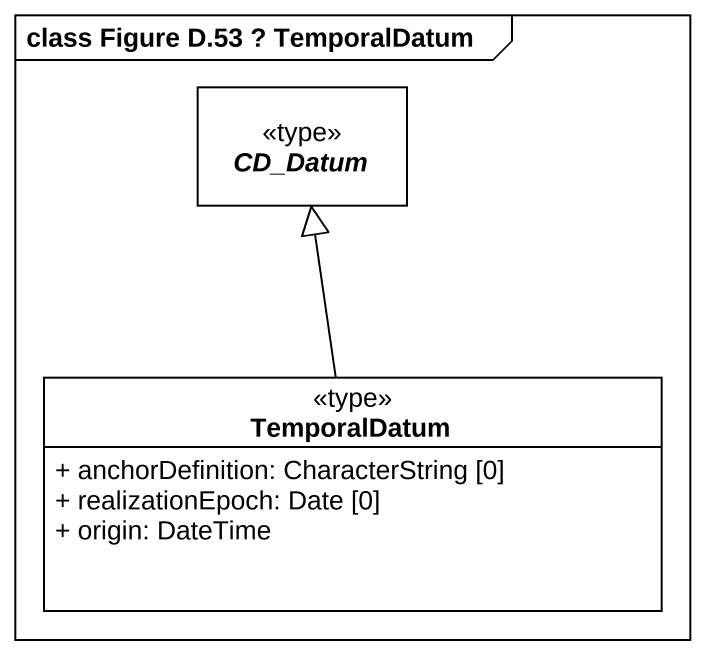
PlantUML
@startuml
mainframe class Figure D.53 ? TemporalDatum
hide circle
hide empty members
skinparam classAttributeIconSize 0
abstract class CD_Datum <<type>>
class TemporalDatum <<type>> {
  + anchorDefinition: CharacterString [0]
  + realizationEpoch: Date [0]
  + origin: DateTime
}
TemporalDatum -up-|> CD_Datum
@enduml
